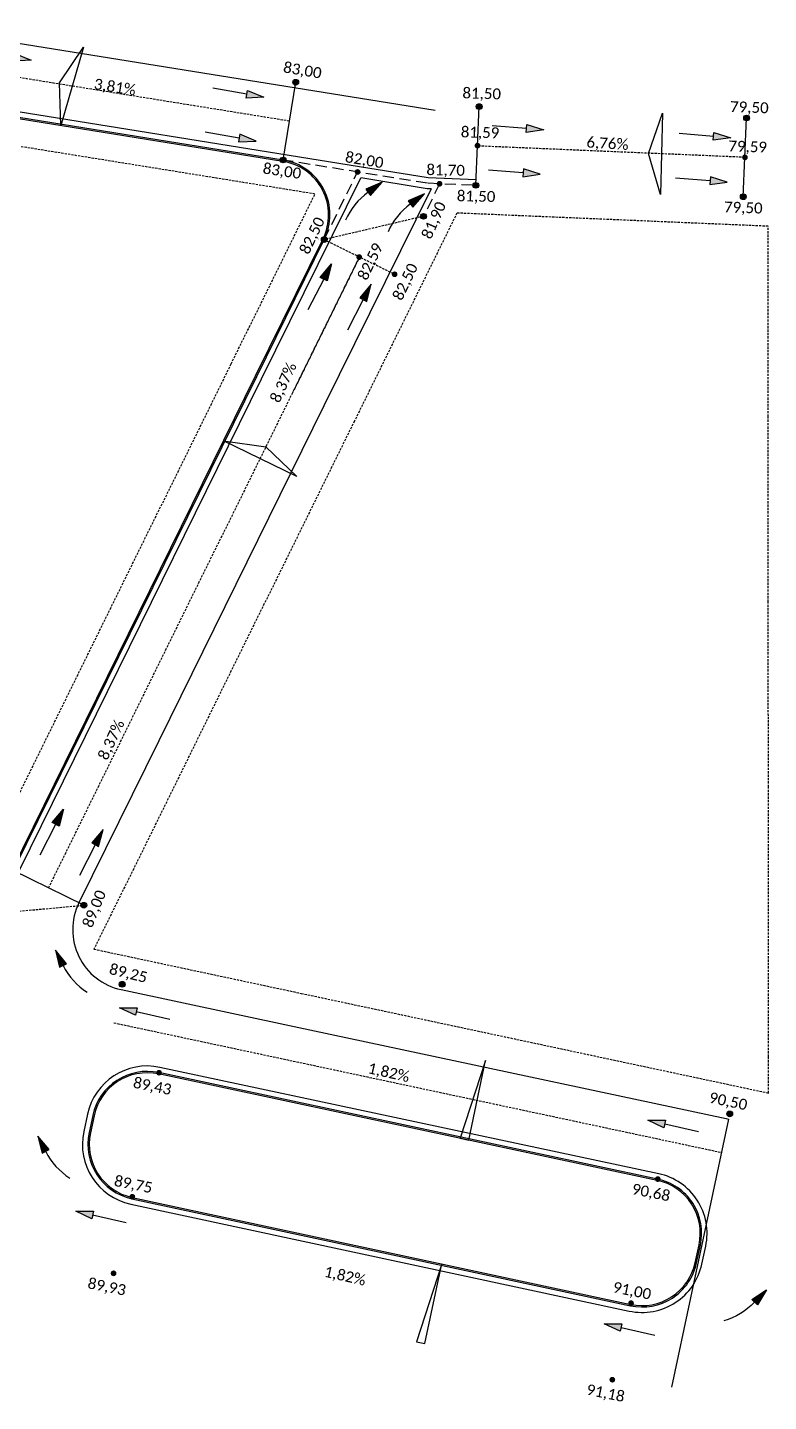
# Model space of a CAD drawing. Header units: metres. Extents: x 2615496 to 2632651, y 4927671 to 4929056.
# Drawn here: x 2626282 to 2626363.8, y 4927937.2 to 4928089 of the extents above; entities that cross this region are included whole.
import ezdxf

# ---------------------------------------------------------------- set-up
doc = ezdxf.new("R2010")
doc.units = ezdxf.units.M
doc.header["$MEASUREMENT"] = 0
doc.linetypes.add('HIDDEN', pattern=[0.375, 0.25, -0.125])
doc.linetypes.add('TRAZOS2', pattern=[0.375, 0.25, -0.125])
doc.layers.add('BocaCalle', color=50, linetype='HIDDEN', plot=False)
doc.layers.add('Eje Calle', color=182, linetype='HIDDEN', plot=False)
for name, color, linetype in [('CotaFCC', 6, 'Continuous'), ('Cuneta', 211, 'Continuous'), ('Escurrimiento', 160, 'Continuous'), ('GáliboS', 2, 'Continuous'), ('Manzanas', 134, 'HIDDEN'), ('Pendiente', 10, 'HIDDEN'), ('Quiebre', 212, 'Continuous'), ('Vereda', 3, 'Continuous')]:
    doc.layers.add(name, color=color, linetype=linetype)
doc.styles.get("Standard").update_dxf_attribs({"font": 'CALIBRI.TTF'})

# ---------------------------------------------------------------- blocks, each defined once
blk = doc.blocks.new('Flecha Claudio')
at = {"layer": 'Escurrimiento'}
blk.add_hatch(color=256, dxfattribs=at).paths.add_polyline_path([(-1.99, 0.44), (-1.99, -0.46), (0, 0)])
for points in [[(0, 0), (-1.99, -0.46), (-1.99, 0.44), (0, 0)], [(-1.99, -0.01), (-5.99, -0.01)]]:
    blk.add_lwpolyline(points, dxfattribs=at)
blk = doc.blocks.new('Flecha curva')
at = {"layer": 'Escurrimiento'}
blk.add_hatch(color=256, dxfattribs=at).paths.add_polyline_path([(0, 0), (-1.74, -0.85), (-1.21, -1.52)])
blk.add_lwpolyline([(-1.74, -0.85), (-1.21, -1.52), (0, 0), (-1.74, -0.85)], dxfattribs=at)
blk.add_arc((3.16, -7.02), 7.45, 128.5129, 159.4004, dxfattribs=at)

msp = doc.modelspace()

# ---------------------------------------------------------------- hatches: boundary and pattern name
at = {"layer": 'CotaFCC'}
h = msp.add_hatch(color=256, dxfattribs=at)
edge = h.paths.add_edge_path()
edge.add_arc((2626311.60598, 4928082.92315), 0.3186, 0, 360)
h = msp.add_hatch(color=256, dxfattribs=at)
edge = h.paths.add_edge_path()
edge.add_arc((2626331.87371, 4928080.22874), 0.3186, 0, 360)
h = msp.add_hatch(color=256, dxfattribs=at)
edge = h.paths.add_edge_path()
edge.add_arc((2626361.42125, 4928078.97377), 0.3186, 0, 360)
h = msp.add_hatch(color=256, dxfattribs=at)
edge = h.paths.add_edge_path()
edge.add_arc((2626331.69099, 4928075.92675), 0.3186, 0, 360)
h = msp.add_hatch(color=256, dxfattribs=at)
edge = h.paths.add_edge_path()
edge.add_arc((2626310.22261, 4928074.33384), 0.3186, 0, 360)
h = msp.add_hatch(color=256, dxfattribs=at)
edge = h.paths.add_edge_path()
edge.add_arc((2626361.23666, 4928074.62769), 0.3186, 0, 360)
h = msp.add_hatch(color=256, dxfattribs=at)
edge = h.paths.add_edge_path()
edge.add_arc((2626318.44258, 4928073.00996), 0.3186, 0, 360)
h = msp.add_hatch(color=256, dxfattribs=at)
edge = h.paths.add_edge_path()
edge.add_arc((2626327.50002, 4928071.70667), 0.3186, 0, 360)
h = msp.add_hatch(color=256, dxfattribs=at)
edge = h.paths.add_edge_path()
edge.add_arc((2626331.50403, 4928071.53646), 0.3186, 0, 360)
h = msp.add_hatch(color=256, dxfattribs=at)
edge = h.paths.add_edge_path()
edge.add_arc((2626361.05206, 4928070.28147), 0.3186, 0, 360)
h = msp.add_hatch(color=256, dxfattribs=at)
edge = h.paths.add_edge_path()
edge.add_arc((2626325.7271, 4928068.1117), 0.3186, 0, 360)
h = msp.add_hatch(color=256, dxfattribs=at)
edge = h.paths.add_edge_path()
edge.add_arc((2626314.76067, 4928065.54238), 0.3186, 0, 360)
h = msp.add_hatch(color=256, dxfattribs=at)
edge = h.paths.add_edge_path()
edge.add_arc((2626318.62364, 4928063.60966), 0.3186, 0, 360)
h = msp.add_hatch(color=256, dxfattribs=at)
edge = h.paths.add_edge_path()
edge.add_arc((2626322.5363, 4928061.70854), 0.3186, 0, 360)
h = msp.add_hatch(color=256, dxfattribs=at)
edge = h.paths.add_edge_path()
edge.add_arc((2626288.20553, 4927992.01139), 0.3186, 0, 360)
h = msp.add_hatch(color=256, dxfattribs=at)
edge = h.paths.add_edge_path()
edge.add_arc((2626292.43853, 4927983.277), 0.3186, 0, 360)
h = msp.add_hatch(color=256, dxfattribs=at)
edge = h.paths.add_edge_path()
edge.add_arc((2626296.51217, 4927973.51235), 0.3186, 0, 360)
h = msp.add_hatch(color=256, dxfattribs=at)
edge = h.paths.add_edge_path()
edge.add_arc((2626359.55222, 4927968.96149), 0.3186, 0, 360)
h = msp.add_hatch(color=256, dxfattribs=at)
edge = h.paths.add_edge_path()
edge.add_arc((2626351.60551, 4927961.76081), 0.3186, 0, 360)
h = msp.add_hatch(color=256, dxfattribs=at)
edge = h.paths.add_edge_path()
edge.add_arc((2626293.5606, 4927959.80439), 0.3186, 0, 360)
h = msp.add_hatch(color=256, dxfattribs=at)
edge = h.paths.add_edge_path()
edge.add_arc((2626291.48873, 4927951.35082), 0.3186, 0, 360)
h = msp.add_hatch(color=256, dxfattribs=at)
edge = h.paths.add_edge_path()
edge.add_arc((2626348.65394, 4927948.05285), 0.3186, 0, 360)
h = msp.add_hatch(color=256, dxfattribs=at)
edge = h.paths.add_edge_path()
edge.add_arc((2626346.58208, 4927939.59928), 0.3186, 0, 360)

# ---------------------------------------------------------------- linework, layer by layer
at = {"layer": 'BocaCalle'}
for p, q in [((2626325.7276, 4928068.11181), (2626314.76067, 4928065.54238)), ((2626314.76117, 4928065.5425), (2626322.56373, 4928061.69501)), ((2626278.05166, 4927991.09098), (2626288.20553, 4927992.01139))]:
    msp.add_line(p, q, dxfattribs=at)
at = {"layer": 'CotaFCC'}
for centre in [(2626311.60598, 4928082.92315), (2626331.87371, 4928080.22874), (2626361.42125, 4928078.97377), (2626310.22261, 4928074.33384), (2626331.50403, 4928071.53646), (2626361.05206, 4928070.28147), (2626325.7271, 4928068.1117), (2626314.76067, 4928065.54238), (2626288.20553, 4927992.01139), (2626292.43853, 4927983.277), (2626359.55222, 4927968.96149)]:
    msp.add_circle(centre, 0.3186, dxfattribs=at)
at = {"layer": 'Cuneta'}
for p, q in [((2626270.26888, 4928088.97302), (2626327.00769, 4928079.83487)), ((2626318.66266, 4928073.58225), (2626261.83548, 4928082.73462)), ((2626326.24968, 4928072.36031), (2626318.66266, 4928073.58225)), ((2626307.84144, 4928050.15236), (2626318.78478, 4928072.34711)), ((2626326.1284, 4928071.16438), (2626318.78478, 4928072.34711)), ((2626326.5548, 4928071.14627), (2626326.1284, 4928071.16438)), ((2626331.52999, 4928072.13604), (2626326.24968, 4928072.36031)), ((2626326.5548, 4928071.14627), (2626314.72998, 4928047.16375)), ((2626278.5898, 4927990.82564), (2626307.84144, 4928050.15236)), ((2626314.72998, 4928047.16375), (2626296.48296, 4928010.15605)), ((2626296.48296, 4928010.15605), (2626287.66738, 4927992.27673)), ((2626292.31337, 4927982.6902), (2626311.4311, 4927978.61234)), ((2626311.4311, 4927978.61234), (2626359.1427, 4927968.43534)), ((2626359.1427, 4927968.43534), (2626359.42706, 4927968.37469))]:
    msp.add_line(p, q, dxfattribs=at)
msp.add_lwpolyline([(2626288.60354, 4927968.91659), (2626288.1963, 4927967.015, 0.414085574), (2626293.38025, 4927959.00177), (2626348.45881, 4927947.18116, 0.414341562), (2626356.47554, 4927952.36737), (2626356.89757, 4927954.33803, 0.414452837), (2626351.70534, 4927962.35303), (2626296.612, 4927974.10457, 0.413974328)], format="xyb", close=True, dxfattribs=at)
msp.add_arc((2626293.72148, 4927989.2917), 6.75, 153.7539363, 257.9591191, dxfattribs=at)
at = {"layer": 'Eje Calle'}
for p, q in [((2626310.9143, 4928078.62849), (2626272.02781, 4928084.89141)), ((2626361.23715, 4928074.62767), (2626331.68912, 4928075.88266)), ((2626311.20482, 4928048.49401), (2626318.6622, 4928063.6187)), ((2626291.53108, 4927979.02271), (2626358.64477, 4927964.70719))]:
    msp.add_line(p, q, dxfattribs=at)
for points in [[(2626284.304, 4927993.93508), (2626318.66227, 4928063.61884)], [(2626318.66227, 4928063.61884), (2626311.36659, 4928048.8221)]]:
    msp.add_lwpolyline(points, dxfattribs=at)
msp.add_arc((2626309.24472, 4928068.26208), 10.5, 333.7539364, 333.7548227, dxfattribs=at)
at = {"layer": 'Escurrimiento', "linetype": 'TRAZOS2', "ltscale": 5}
for p, q in [((2626326.15428, 4928071.76794), (2626310.76344, 4928074.24673)), ((2626314.76067, 4928065.54238), (2626318.44263, 4928073.00995)), ((2626327.50008, 4928071.70666), (2626325.7276, 4928068.11181)), ((2626331.18572, 4928071.55012), (2626326.22422, 4928071.76085))]:
    msp.add_line(p, q, dxfattribs=at)
at = {"layer": 'GáliboS'}
for points in [[(2626288.17404, 4928086.79432), (2626285.68209, 4928078.14619), (2626285.52574, 4928082.87433), (2626288.17404, 4928086.79432)], [(2626352.13447, 4928079.51834), (2626351.92044, 4928070.52089), (2626350.56849, 4928075.05432), (2626352.13447, 4928079.51834)], [(2626311.7251, 4928039.3739), (2626303.62648, 4928043.29975), (2626308.31238, 4928042.65005), (2626311.7251, 4928039.3739)], [(2626330.71456, 4927966.06354), (2626332.59204, 4927974.86553), (2626329.77195, 4927966.2646), (2626330.71456, 4927966.06354)], [(2626325.89073, 4927943.58673), (2626327.76821, 4927952.38872), (2626324.94812, 4927943.78779), (2626325.89073, 4927943.58673)]]:
    msp.add_lwpolyline(points, dxfattribs=at)
at = {"layer": 'Manzanas'}
for points in [[(2626262.08537, 4928078.89605), (2626252.83191, 4928060.12865), (2626248.20519, 4928050.74495), (2626234.325, 4928022.59385), (2626223.7514, 4928001.14899), (2626274.19372, 4927990.38953), (2626304.47805, 4928051.81071), (2626313.73151, 4928070.57811), (2626262.08537, 4928078.89605)], [(2626329.41747, 4928068.47238), (2626318.09337, 4928045.5054), (2626299.84635, 4928008.49769), (2626289.32641, 4927987.16169), (2626312.21339, 4927982.27984), (2626359.92499, 4927972.10284), (2626363.83698, 4927971.2684), (2626363.83503, 4927975.2684), (2626363.82046, 4928005.07682), (2626363.81046, 4928025.52887), (2626363.80046, 4928045.98092), (2626363.79018, 4928067.01247), (2626329.41747, 4928068.47238)]]:
    msp.add_lwpolyline(points, dxfattribs=at)
at = {"layer": 'Quiebre'}
for p, q in [((2626310.22261, 4928074.33384), (2626311.60598, 4928082.92315)), ((2626331.50453, 4928071.53658), (2626331.87371, 4928080.22874)), ((2626361.05256, 4928070.28159), (2626361.42174, 4928078.97375)), ((2626288.20553, 4927992.01139), (2626280.40247, 4927995.85877)), ((2626359.42706, 4927968.37469), (2626353.11437, 4927938.77966))]:
    msp.add_line(p, q, dxfattribs=at)
at = {"layer": 'Vereda'}
for points in [[(2626250.00667, 4928061.52167), (2626245.37994, 4928052.13797), (2626231.49976, 4928023.98686), (2626222.63051, 4928005.9987, 0.488841323), (2626226.86352, 4927997.26431), (2626271.25276, 4927987.79598, 0.343326497), (2626278.05166, 4927991.09098), (2626307.3033, 4928050.4177), (2626314.76067, 4928065.54238, 0.504571178), (2626310.22261, 4928074.33384), (2626264.77401, 4928081.65362, 0.32928241), (2626258.28016, 4928078.30156)], [(2626245.51448, 4928052.07163), (2626231.63429, 4928023.92053), (2626222.76505, 4928005.93237, 0.488841323), (2626226.89481, 4927997.41101), (2626271.28405, 4927987.94268, 0.343326497), (2626277.91713, 4927991.15731), (2626307.16876, 4928050.48403), (2626314.62614, 4928065.60872, 0.504571178), (2626310.19876, 4928074.18574), (2626264.75016, 4928081.50553, 0.32928241), (2626258.4147, 4928078.23523), (2626250.1412, 4928061.45533)], [(2626289.19024, 4927968.79094), (2626288.783, 4927966.88935, 0.414085574), (2626293.50615, 4927959.58841), (2626348.58471, 4927947.7678, 0.414341562), (2626355.88884, 4927952.49302), (2626356.31087, 4927954.46368, 0.414452837), (2626351.58017, 4927961.76623), (2626296.48683, 4927973.51777, 0.413974328)]]:
    msp.add_lwpolyline(points, format="xyb", close=True, dxfattribs=at)
msp.add_lwpolyline([(2626289.33691, 4927968.75953), (2626288.92967, 4927966.85794, 0.414085574), (2626293.53763, 4927959.73507), (2626348.61618, 4927947.91446, 0.414341562), (2626355.74217, 4927952.52443), (2626356.1642, 4927954.49509, 0.414452837), (2626351.54888, 4927961.61953), (2626296.45554, 4927973.37108, 0.413974328), (2626289.33691, 4927968.75953)], format="xyb", dxfattribs=at)

# ---------------------------------------------------------------- block references
at = {"layer": 'Escurrimiento'}
for p, xscale, yscale, zscale, rotation in [((2626282.37332, 4928085.37112, 0.00004), 0.9538932843795458, 0.9538932843795461, 0.9538932843795461, 349.9500534422674), ((2626308.08535, 4928081.26982, 0.00004), 0.9538932843795458, 0.9538932843795461, 0.9538932843795461, 349.9500534422674), ((2626307.23032, 4928076.41576, 0.00001), -0.9538932843795463, 0.9538932843795461, 0.9538932843795465, 170.0699915024115), ((2626339.00542, 4928077.6736, 0.00005), 0.9538932843795458, 0.9538932843795461, 0.9538932843795461, 355.4318315046485), ((2626359.65989, 4928076.79877, 0.00005), 0.9538932843795458, 0.9538932843795461, 0.9538932843795461, 355.4318315046485), ((2626338.61801, 4928072.76006, 0.00002), -0.9538932843795463, 0.9538932843795461, 0.9538932843795465, 175.5517695647927), ((2626359.27247, 4928071.88523, 0.00002), -0.9538932843795463, 0.9538932843795461, 0.9538932843795465, 175.5517695647927), ((2626315.56264, 4928062.85663, 0.00011), 0.9538932843795459, 0.9538932843795461, 0.9538932843795461, 62.72337124213492), ((2626319.94573, 4928060.60241, 0.0001), -0.9538932843795461, 0.9538932843795465, 0.9538932843795465, 242.843309302279), ((2626285.94515, 4928002.63901, 0.00011), 0.9538932843795459, 0.9538932843795461, 0.9538932843795461, 62.72337124213492), ((2626290.32824, 4928000.3848, 0.0001), -0.9538932843795461, 0.9538932843795465, 0.9538932843795465, 242.843309302279), ((2626292.13767, 4927980.687, -0.00004), 0.9538932843795461, 0.9538932843795462, 0.9538932843795461, 167.1656491116709), ((2626350.51715, 4927968.25942, -0.00004), 0.9538932843795461, 0.9538932843795462, 0.9538932843795461, 167.1656491116709), ((2626287.31384, 4927958.21018, -0.00004), 0.9538932843795462, 0.9538932843795462, 0.9538932843795461, 167.1656491116709), ((2626345.69332, 4927945.7826, -0.00004), 0.9538932843795462, 0.9538932843795462, 0.9538932843795461, 167.1656491116709)]:
    msp.add_blockref('Flecha Claudio', p, dxfattribs=dict(at, xscale=xscale, yscale=yscale, zscale=zscale, rotation=rotation))
for p, rotation in [((2626321.14128, 4928071.89158), 357.3158241500959), ((2626325.82275, 4928070.59629), 357.3158241500959), ((2626285.0578, 4927987.03563), 78.10140923961933), ((2626283.13035, 4927966.51403), 78.10140923961933)]:
    msp.add_blockref('Flecha curva', p, dxfattribs=dict(at, rotation=rotation))
at = {"layer": 'Escurrimiento', "xscale": -1, "rotation": 265.1012336825737}
msp.add_blockref('Flecha curva', (2626363.59898, 4927949.53886, 92.5), dxfattribs=at)

# ---------------------------------------------------------------- texts
at = {"layer": 'CotaFCC'}
for s, rotation, p in [('83,00', 350.4333332, (2626310.16253, 4928084.03127)), ('81,50', 358.2469193, (2626330.01191, 4928081.15514)), ('79,50', 357.9340209, (2626359.57577, 4928079.64228)), ('81,59', 358.2469193, (2626329.82919, 4928076.85315)), ('79,59', 357.9340209, (2626359.39118, 4928075.2962)), ('82,00', 350.4333332, (2626316.99913, 4928074.11808)), ('83,00', 351.5173908, (2626307.91134, 4928072.86232)), ('81,70', 358.6902669, (2626326.03042, 4928072.68049)), ('81,90', 66.3228268, (2626326.54156, 4928065.49527)), ('81,50', 358.6902669, (2626329.39459, 4928069.78814)), ('79,50', 358.0831645, (2626358.90852, 4928068.55586)), ('82,50', 64.5534944, (2626313.03133, 4928063.80873)), ('82,59', 64.5534944, (2626319.46093, 4928060.94162)), ('82,50', 64.5534944, (2626323.31768, 4928058.70873)), ('89,00', 68.0539913, (2626289.09848, 4927989.42103)), ('89,25', 346.063933, (2626290.91617, 4927984.44656)), ('89,43', 348.5855376, (2626293.57038, 4927971.88295, 95.5)), ('90,50', 348.2034236, (2626357.18572, 4927970.22334)), ('89,75', 348.5855376, (2626291.47406, 4927961.03015)), ('90,68', 348.5855376, (2626348.66372, 4927960.13141, 95.5)), ('89,93', 348.5855376, (2626288.54694, 4927949.72143, 94.93429)), ('91,00', 348.5855376, (2626346.5674, 4927949.2786)), ('91,18', 348.5855376, (2626343.64029, 4927937.96989, 94.93429))]:
    msp.add_text(s, height=1.2, rotation=rotation, dxfattribs=at).set_placement(p)
at = {"layer": 'Pendiente'}
for s, rotation, p in [('3,81%%%', 350.9858405, (2626289.25597, 4928082.17803, -0.00001)), ('6,76%%%', 356.4676186, (2626343.70123, 4928075.72683, -0.00001)), ('8,37%%%', 65.0875669, (2626309.78802, 4928047.4119, 0)), ('8,37%%%', 65.0875669, (2626290.78042, 4928007.93542, 0)), ('1,82%%%', 347.2421988, (2626319.49451, 4927973.47737, -0.00001)), ('1,82%%%', 347.2421988, (2626314.67068, 4927951.00055, -0.00001))]:
    msp.add_text(s, height=1.2, rotation=rotation, dxfattribs=at).set_placement(p)

doc.saveas('drawing.dxf')
